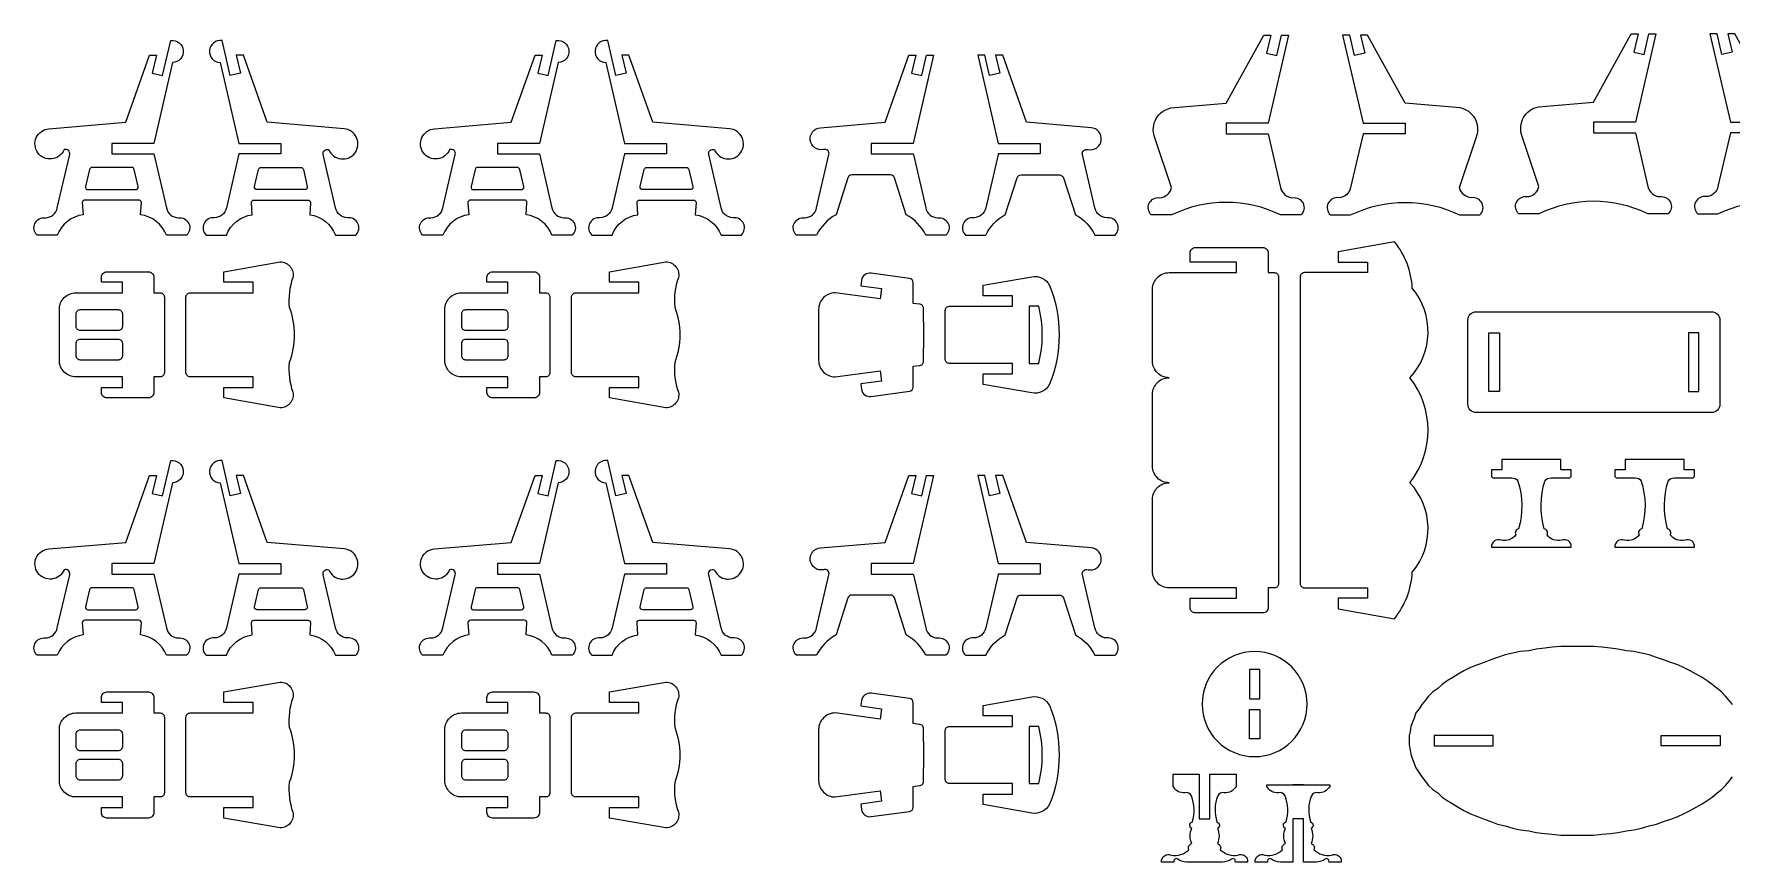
# Model space of a CAD drawing. Extents: x 3787 to 5819, y 606 to 1884.
# Drawn here: x 3787 to 4756, y 1407 to 1880 of the extents above; entities that cross this region are included whole.
import ezdxf

# ---------------------------------------------------------------- set-up
doc = ezdxf.new("R2010")
doc.units = 0
doc.header["$MEASUREMENT"] = 0
doc.layers.add('LAYER1', color=18, linetype='CONTINUOUS')

msp = doc.modelspace()

# ---------------------------------------------------------------- linework, layer by layer
at = {"layer": 'LAYER1'}
for points in [[(3831.49, 1814.34), (3831.49, 1811.34), (3855.49, 1811.34), (3862.63, 1780.57, 0.343544), (3869.46, 1774.83, -0.729626), (3874.2, 1764.97), (3862.63, 1764.97, 0.693778), (3862.63, 1764.97, 0.271498), (3847.92, 1776.63), (3848.37, 1783.6, 0.394231), (3846.93, 1784.94), (3816.04, 1784.94, 0.394231), (3814.6, 1783.6), (3815.06, 1776.63, 0.271498), (3800.34, 1764.97), (3788.77, 1764.97, -0.729626), (3793.52, 1774.83, 0.343544), (3800.34, 1780.57), (3807.39, 1810.92, 0.616854), (3804.2, 1813.79, -0.585378), (3789.21, 1811.99, -0.585378), (3795.48, 1825.73), (3839.42, 1829.41), (3852.97, 1867.74), (3857, 1867.74), (3854.6, 1857.41), (3860.44, 1856.05), (3865.11, 1876.15, -0.427759), (3872.28, 1870.39, -0.427759), (3866.2, 1863.49), (3855.49, 1817.34), (3831.49, 1817.34)], [(3928.09, 1814.34), (3928.09, 1811.34), (3904.09, 1811.34), (3896.94, 1780.57, -0.343544), (3890.12, 1774.83, 0.729626), (3885.37, 1764.97), (3896.94, 1764.97, -0.693778), (3896.94, 1764.97, -0.271498), (3911.66, 1776.63), (3911.21, 1783.6, -0.394231), (3912.64, 1784.94), (3943.53, 1784.94, -0.394231), (3944.97, 1783.6), (3944.52, 1776.63, -0.271498), (3959.23, 1764.97), (3970.8, 1764.97, 0.729626), (3966.06, 1774.83, -0.343544), (3959.23, 1780.57), (3952.19, 1810.92, -0.616854), (3955.38, 1813.79, 0.585378), (3970.37, 1811.99, 0.585378), (3964.1, 1825.73), (3920.16, 1829.41), (3906.61, 1867.74), (3902.58, 1867.74), (3904.98, 1857.41), (3899.13, 1856.05), (3894.47, 1876.15, 0.427759), (3887.29, 1870.39, 0.427759), (3893.37, 1863.49), (3904.09, 1817.34), (3928.09, 1817.34)], [(4051.73, 1814.34), (4051.73, 1811.34), (4075.73, 1811.34), (4082.87, 1780.57, 0.343544), (4089.7, 1774.83, -0.729626), (4094.44, 1764.97), (4082.87, 1764.97, 0.693778), (4082.87, 1764.97, 0.271498), (4068.16, 1776.63), (4068.61, 1783.6, 0.394231), (4067.17, 1784.94), (4036.28, 1784.94, 0.394231), (4034.85, 1783.6), (4035.3, 1776.63, 0.271498), (4020.58, 1764.97), (4009.01, 1764.97, -0.729626), (4013.76, 1774.83, 0.343544), (4020.58, 1780.57), (4027.63, 1810.92, 0.616854), (4024.44, 1813.79, -0.585378), (4009.45, 1811.99, -0.585378), (4015.72, 1825.73), (4059.66, 1829.41), (4073.21, 1867.74), (4077.24, 1867.74), (4074.84, 1857.41), (4080.69, 1856.05), (4085.35, 1876.15, -0.427759), (4092.52, 1870.39, -0.427759), (4086.44, 1863.49), (4075.73, 1817.34), (4051.73, 1817.34)], [(4148.33, 1814.34), (4148.33, 1811.34), (4124.33, 1811.34), (4117.19, 1780.57, -0.343544), (4110.36, 1774.83, 0.729626), (4105.61, 1764.97), (4117.19, 1764.97, -0.693778), (4117.19, 1764.97, -0.271498), (4131.9, 1776.63), (4131.45, 1783.6, -0.394231), (4132.88, 1784.94), (4163.78, 1784.94, -0.394231), (4165.21, 1783.6), (4164.76, 1776.63, -0.271498), (4179.47, 1764.97), (4191.05, 1764.97, 0.729626), (4186.3, 1774.83, -0.343544), (4179.47, 1780.57), (4172.43, 1810.92, -0.616854), (4175.62, 1813.79, 0.585378), (4190.61, 1811.99, 0.585378), (4184.34, 1825.73), (4140.4, 1829.41), (4126.85, 1867.74), (4122.82, 1867.74), (4125.22, 1857.41), (4119.37, 1856.05), (4114.71, 1876.15, 0.427759), (4107.54, 1870.39, 0.427759), (4113.62, 1863.49), (4124.33, 1817.34), (4148.33, 1817.34)], [(4467.94, 1825.85), (4467.94, 1822.85), (4491.94, 1822.85), (4499.09, 1792.07, 0.343544), (4505.91, 1786.33, -0.729626), (4510.66, 1776.48), (4499.09, 1776.48, 0.230289), (4436.8, 1776.48), (4425.23, 1776.48, -0.729626), (4429.97, 1786.33, 0.343544), (4436.8, 1792.07), (4427.08, 1821.14, -0.456332), (4436.46, 1837.61), (4467.94, 1840.25), (4489.42, 1879.25), (4493.45, 1879.25), (4491.05, 1868.92), (4496.9, 1867.56), (4499.61, 1879.25), (4503.64, 1879.25), (4491.94, 1828.85), (4467.94, 1828.85)], [(4570.2, 1825.85), (4570.2, 1822.85), (4546.2, 1822.85), (4539.06, 1792.07, -0.343544), (4532.23, 1786.33, 0.729626), (4527.49, 1776.48), (4539.06, 1776.48, -0.230289), (4601.35, 1776.48), (4612.92, 1776.48, 0.729626), (4608.17, 1786.33, -0.343544), (4601.35, 1792.07), (4611.06, 1821.14, 0.456332), (4601.68, 1837.61), (4570.2, 1840.25), (4548.72, 1879.25), (4544.69, 1879.25), (4547.09, 1868.92), (4541.24, 1867.56), (4538.53, 1879.25), (4534.5, 1879.25), (4546.2, 1828.85), (4570.2, 1828.85)], [(4677.78, 1826.48), (4677.78, 1823.48), (4701.78, 1823.48), (4708.92, 1792.7, 0.343544), (4715.75, 1786.96, -0.729626), (4720.49, 1777.1), (4708.92, 1777.1, 0.230289), (4646.63, 1777.1), (4635.06, 1777.1, -0.729626), (4639.81, 1786.96, 0.343544), (4646.63, 1792.7), (4636.92, 1821.77, -0.456332), (4646.3, 1838.24), (4677.78, 1840.87), (4699.26, 1879.88), (4703.29, 1879.88), (4700.89, 1869.54), (4706.74, 1868.19), (4709.45, 1879.88), (4713.48, 1879.88), (4701.78, 1829.48), (4677.78, 1829.48)], [(4780.04, 1826.48), (4780.04, 1823.48), (4756.04, 1823.48), (4748.89, 1792.7, -0.343544), (4742.07, 1786.96, 0.729626), (4737.32, 1777.1), (4748.89, 1777.1, -0.230289), (4811.18, 1777.1), (4822.75, 1777.1, 0.729626), (4818.01, 1786.96, -0.343544), (4811.18, 1792.7), (4820.9, 1821.77, 0.456332), (4811.52, 1838.24), (4780.04, 1840.87), (4758.56, 1879.88), (4754.53, 1879.88), (4756.93, 1869.54), (4751.08, 1868.19), (4748.37, 1879.88), (4744.34, 1879.88), (4756.04, 1829.48), (4780.04, 1829.48)], [(4265.2, 1811.34), (4289.23, 1811.34, 0.04526), (4289.3, 1810.92), (4296.35, 1780.57, 0.343544), (4303.17, 1774.83, -0.729626), (4307.92, 1764.97), (4296.35, 1764.97, 0.157681), (4285.23, 1776.63), (4278.47, 1797.68, 0.325785), (4276.18, 1799.34), (4254.22, 1799.34, 0.325785), (4251.94, 1797.68), (4245.17, 1776.63, 0.157681), (4234.06, 1764.97), (4222.49, 1764.97, -0.729626), (4227.23, 1774.83, 0.343544), (4234.06, 1780.57), (4241.11, 1810.92, 0.616854), (4237.92, 1813.79, -0.432644), (4230.39, 1819.14, -0.432644), (4236.2, 1826.31), (4273.14, 1829.41), (4286.69, 1867.74), (4290.71, 1867.74), (4288.32, 1857.41), (4294.16, 1856.05), (4296.87, 1867.74), (4300.9, 1867.74), (4289.2, 1817.34), (4265.2, 1817.34)], [(4361.81, 1811.34), (4337.78, 1811.34, -0.04526), (4337.71, 1810.92), (4330.66, 1780.57, -0.343544), (4323.84, 1774.83, 0.729626), (4319.09, 1764.97), (4330.66, 1764.97, -0.157681), (4341.78, 1776.63), (4348.54, 1797.68, -0.325785), (4350.83, 1799.34), (4372.79, 1799.34, -0.325785), (4375.07, 1797.68), (4381.84, 1776.63, -0.157681), (4392.95, 1764.97), (4404.52, 1764.97, 0.729626), (4399.77, 1774.83, -0.343544), (4392.95, 1780.57), (4385.9, 1810.92, -0.616854), (4389.09, 1813.79, 0.432644), (4396.62, 1819.14, 0.432644), (4390.81, 1826.31), (4353.87, 1829.41), (4340.32, 1867.74), (4336.29, 1867.74), (4338.69, 1857.41), (4332.85, 1856.05), (4330.14, 1867.74), (4326.11, 1867.74), (4337.81, 1817.34), (4361.81, 1817.34)], [(3831.49, 1803.57), (3820.12, 1803.57, 0.348878), (3818.71, 1802.46), (3816.45, 1792.71, 0.482714), (3817.85, 1790.94), (3845.12, 1790.94, 0.216532), (3846.2, 1791.44, 0.240993), (3846.52, 1792.71), (3844.26, 1802.46, 0.348878), (3842.86, 1803.57)], [(3928.09, 1803.57), (3939.46, 1803.57, -0.348878), (3940.86, 1802.46), (3943.12, 1792.71, -0.482714), (3941.72, 1790.94), (3914.45, 1790.94, -0.216532), (3913.37, 1791.44, -0.240993), (3913.05, 1792.71), (3915.31, 1802.46, -0.348878), (3916.72, 1803.57)], [(4051.73, 1803.57), (4040.36, 1803.57, 0.348878), (4038.96, 1802.46), (4036.69, 1792.71, 0.482714), (4038.1, 1790.94), (4065.36, 1790.94, 0.216532), (4066.45, 1791.44, 0.240993), (4066.76, 1792.71), (4064.5, 1802.46, 0.348878), (4063.1, 1803.57)], [(4148.33, 1803.57), (4159.7, 1803.57, -0.348878), (4161.1, 1802.46), (4163.37, 1792.71, -0.482714), (4161.96, 1790.94), (4134.7, 1790.94, -0.216532), (4133.61, 1791.44, -0.240993), (4133.29, 1792.71), (4135.56, 1802.46, -0.348878), (4136.96, 1803.57)], [(4435.36, 1623.51, -0.414214), (4425.94, 1632.93), (4425.94, 1674.08, -0.414214), (4435.36, 1683.51, -0.414214), (4425.94, 1692.93), (4425.94, 1734.08, -0.414214), (4435.36, 1743.51), (4473.94, 1743.51), (4473.94, 1749.51), (4447.36, 1749.51), (4447.36, 1754.77, -0.414214), (4450.51, 1757.91), (4488.8, 1757.91, -0.414214), (4491.94, 1754.77), (4491.94, 1743.51), (4495.54, 1743.51, -0.414214), (4497.94, 1741.11), (4497.94, 1565.91, -0.414214), (4495.54, 1563.51), (4491.94, 1563.51), (4491.94, 1552.25, -0.414214), (4488.8, 1549.11), (4450.51, 1549.11, -0.414214), (4447.36, 1552.25), (4447.36, 1557.51), (4473.94, 1557.51), (4473.94, 1563.51), (4435.36, 1563.51, -0.414214), (4425.94, 1572.93), (4425.94, 1614.08, -0.414214)], [(4574.28, 1734.62, 0.157436), (4564.12, 1761.18), (4531.88, 1755.5), (4531.88, 1749.5), (4548.68, 1749.5), (4548.68, 1743.51), (4512.68, 1743.51, 0.414214), (4510.28, 1741.11), (4510.28, 1719.51), (4510.28, 1565.91, 0.414214), (4512.68, 1563.51), (4548.68, 1563.51), (4548.68, 1557.51), (4531.88, 1557.51), (4531.88, 1551.51), (4564.12, 1545.84, 0.157436), (4574.28, 1572.39, 0.379394), (4572.94, 1623.51, 0.346118), (4572.94, 1683.51, 0.379394)], [(3873.82, 1708), (3873.82, 1729.6, -0.414214), (3876.22, 1732), (3912.22, 1732), (3912.22, 1738), (3895.42, 1738), (3895.42, 1744), (3927.66, 1749.67, -0.480696), (3934.87, 1740.66, 0.114725), (3932.81, 1723.8, -0.088383), (3935.65, 1708, -0.088383), (3932.81, 1692.2, 0.114725), (3934.87, 1675.34, -0.480696), (3927.66, 1666.33), (3895.42, 1672), (3895.42, 1678), (3912.22, 1678), (3912.22, 1684), (3876.22, 1684, -0.414214), (3873.82, 1686.4)], [(4094.07, 1708), (4094.07, 1729.6, -0.414214), (4096.47, 1732), (4132.47, 1732), (4132.47, 1738), (4115.67, 1738), (4115.67, 1744), (4147.91, 1749.67, -0.480696), (4155.11, 1740.66, 0.114725), (4153.05, 1723.8, -0.088383), (4155.89, 1708, -0.088383), (4153.05, 1692.2, 0.114725), (4155.11, 1675.34, -0.480696), (4147.91, 1666.33), (4115.67, 1672), (4115.67, 1678), (4132.47, 1678), (4132.47, 1684), (4096.47, 1684, -0.414214), (4094.07, 1686.4)], [(3810.91, 1732), (3837.49, 1732), (3837.49, 1738), (3825.49, 1738), (3825.49, 1740.86, -0.414214), (3828.63, 1744), (3852.35, 1744, -0.414214), (3855.49, 1740.86), (3855.49, 1732), (3859.09, 1732, -0.414214), (3861.49, 1729.6), (3861.49, 1686.4, -0.414214), (3859.09, 1684), (3855.49, 1684), (3855.49, 1675.14, -0.414214), (3852.35, 1672), (3828.63, 1672, -0.414214), (3825.49, 1675.14), (3825.49, 1678), (3837.49, 1678), (3837.49, 1684), (3810.91, 1684, -0.414214), (3801.49, 1693.42), (3801.49, 1722.58, -0.414214)], [(4031.15, 1732), (4057.73, 1732), (4057.73, 1738), (4045.73, 1738), (4045.73, 1740.86, -0.414214), (4048.87, 1744), (4072.59, 1744, -0.414214), (4075.73, 1740.86), (4075.73, 1732), (4079.33, 1732, -0.414214), (4081.73, 1729.6), (4081.73, 1686.4, -0.414214), (4079.33, 1684), (4075.73, 1684), (4075.73, 1675.14, -0.414214), (4072.59, 1672), (4048.87, 1672, -0.414214), (4045.73, 1675.14), (4045.73, 1678), (4057.73, 1678), (4057.73, 1684), (4031.15, 1684, -0.414214), (4021.73, 1693.42), (4021.73, 1722.58, -0.414214)], [(4295.2, 1708), (4295.14, 1723.08, 0.414214), (4292.74, 1725.48), (4289.2, 1725.96), (4289.2, 1737.88, 0.375308), (4287.13, 1740.26), (4265.14, 1743.24, 0.414214), (4259.73, 1739.12), (4259.31, 1736.01), (4271.2, 1734.4), (4270.41, 1728.51), (4244.63, 1732, 0.414214), (4235.2, 1722.58), (4235.2, 1708), (4235.2, 1693.42, 0.414214), (4244.63, 1684), (4270.41, 1687.49), (4271.2, 1681.6), (4259.31, 1679.99), (4259.73, 1676.88, 0.414214), (4265.14, 1672.77), (4287.13, 1675.74, 0.375308), (4289.2, 1678.12), (4289.2, 1690.04), (4292.74, 1690.52, 0.414214), (4295.14, 1692.92)], [(4372.51, 1708, -0.101097), (4367.1, 1679.81, -0.327051), (4356.93, 1674.8), (4329.14, 1679.68), (4329.14, 1685.68), (4345.94, 1685.68), (4345.94, 1691.68), (4309.94, 1691.68, -0.414214), (4307.54, 1694.08), (4307.54, 1708), (4307.54, 1721.92, -0.414214), (4309.94, 1724.32), (4345.94, 1724.32), (4345.94, 1730.32), (4329.14, 1730.32), (4329.14, 1736.32), (4356.93, 1741.21, -0.327051), (4367.1, 1736.19, -0.101097)], [(3837.49, 1720), (3837.49, 1712.8, -0.414214), (3835.09, 1710.4), (3813.49, 1710.4, -0.414214), (3811.09, 1712.8), (3811.09, 1720, -0.414214), (3813.49, 1722.4), (3835.09, 1722.4, -0.414214)], [(4057.73, 1720), (4057.73, 1712.8, -0.414214), (4055.33, 1710.4), (4033.73, 1710.4, -0.414214), (4031.33, 1712.8), (4031.33, 1720, -0.414214), (4033.73, 1722.4), (4055.33, 1722.4, -0.414214)], [(4360.89, 1691.68, 0.124363), (4360.89, 1724.32), (4355.54, 1724.32), (4355.54, 1691.68)], [(4610.84, 1721.16), (4745.24, 1721.16, -0.414214), (4750.04, 1716.36), (4750.04, 1668.36, -0.414214), (4745.24, 1663.56), (4610.84, 1663.56, -0.414214), (4606.04, 1668.36), (4606.04, 1716.36, -0.414214)], [(3837.49, 1703.2), (3837.49, 1696, -0.414214), (3835.09, 1693.6), (3813.49, 1693.6, -0.414214), (3811.09, 1696), (3811.09, 1703.2, -0.414214), (3813.49, 1705.6), (3835.09, 1705.6, -0.414214)], [(4057.73, 1703.2), (4057.73, 1696, -0.414214), (4055.33, 1693.6), (4033.73, 1693.6, -0.414214), (4031.33, 1696), (4031.33, 1703.2, -0.414214), (4033.73, 1705.6), (4055.33, 1705.6, -0.414214)], [(3831.49, 1574.34), (3831.49, 1571.34), (3855.49, 1571.34), (3862.63, 1540.57, 0.343544), (3869.46, 1534.83, -0.729626), (3874.2, 1524.97), (3862.63, 1524.97, 0.693778), (3862.63, 1524.97, 0.271498), (3847.92, 1536.63), (3848.37, 1543.6, 0.394231), (3846.93, 1544.94), (3816.04, 1544.94, 0.394231), (3814.6, 1543.6), (3815.06, 1536.63, 0.271498), (3800.34, 1524.97), (3788.77, 1524.97, -0.729626), (3793.52, 1534.83, 0.343544), (3800.34, 1540.57), (3807.39, 1570.92, 0.616854), (3804.2, 1573.79, -0.585378), (3789.21, 1571.99, -0.585378), (3795.48, 1585.73), (3839.42, 1589.41), (3852.97, 1627.74), (3857, 1627.74), (3854.6, 1617.41), (3860.44, 1616.05), (3865.11, 1636.15, -0.427759), (3872.28, 1630.39, -0.427759), (3866.2, 1623.49), (3855.49, 1577.34), (3831.49, 1577.34)], [(3928.09, 1574.34), (3928.09, 1571.34), (3904.09, 1571.34), (3896.94, 1540.57, -0.343544), (3890.12, 1534.83, 0.729626), (3885.37, 1524.97), (3896.94, 1524.97, -0.693778), (3896.94, 1524.97, -0.271498), (3911.66, 1536.63), (3911.21, 1543.6, -0.394231), (3912.64, 1544.94), (3943.53, 1544.94, -0.394231), (3944.97, 1543.6), (3944.52, 1536.63, -0.271498), (3959.23, 1524.97), (3970.8, 1524.97, 0.729626), (3966.06, 1534.83, -0.343544), (3959.23, 1540.57), (3952.19, 1570.92, -0.616854), (3955.38, 1573.79, 0.585378), (3970.37, 1571.99, 0.585378), (3964.1, 1585.73), (3920.16, 1589.41), (3906.61, 1627.74), (3902.58, 1627.74), (3904.98, 1617.41), (3899.13, 1616.05), (3894.47, 1636.15, 0.427759), (3887.29, 1630.39, 0.427759), (3893.37, 1623.49), (3904.09, 1577.34), (3928.09, 1577.34)], [(4051.73, 1574.34), (4051.73, 1571.34), (4075.73, 1571.34), (4082.87, 1540.57, 0.343544), (4089.7, 1534.83, -0.729626), (4094.44, 1524.97), (4082.87, 1524.97, 0.693778), (4082.87, 1524.97, 0.271498), (4068.16, 1536.63), (4068.61, 1543.6, 0.394231), (4067.17, 1544.94), (4036.28, 1544.94, 0.394231), (4034.85, 1543.6), (4035.3, 1536.63, 0.271498), (4020.58, 1524.97), (4009.01, 1524.97, -0.729626), (4013.76, 1534.83, 0.343544), (4020.58, 1540.57), (4027.63, 1570.92, 0.616854), (4024.44, 1573.79, -0.585378), (4009.45, 1571.99, -0.585378), (4015.72, 1585.73), (4059.66, 1589.41), (4073.21, 1627.74), (4077.24, 1627.74), (4074.84, 1617.41), (4080.69, 1616.05), (4085.35, 1636.15, -0.427759), (4092.52, 1630.39, -0.427759), (4086.44, 1623.49), (4075.73, 1577.34), (4051.73, 1577.34)], [(4148.33, 1574.34), (4148.33, 1571.34), (4124.33, 1571.34), (4117.19, 1540.57, -0.343544), (4110.36, 1534.83, 0.729626), (4105.61, 1524.97), (4117.19, 1524.97, -0.693778), (4117.19, 1524.97, -0.271498), (4131.9, 1536.63), (4131.45, 1543.6, -0.394231), (4132.88, 1544.94), (4163.78, 1544.94, -0.394231), (4165.21, 1543.6), (4164.76, 1536.63, -0.271498), (4179.47, 1524.97), (4191.05, 1524.97, 0.729626), (4186.3, 1534.83, -0.343544), (4179.47, 1540.57), (4172.43, 1570.92, -0.616854), (4175.62, 1573.79, 0.585378), (4190.61, 1571.99, 0.585378), (4184.34, 1585.73), (4140.4, 1589.41), (4126.85, 1627.74), (4122.82, 1627.74), (4125.22, 1617.41), (4119.37, 1616.05), (4114.71, 1636.15, 0.427759), (4107.54, 1630.39, 0.427759), (4113.62, 1623.49), (4124.33, 1577.34), (4148.33, 1577.34)], [(4642.32, 1586.66), (4665.12, 1586.66, 0.570657), (4659.52, 1590.64, -0.289506), (4651.25, 1593.73, 0.497317), (4649.65, 1597.21, 0.217136), (4649.65, 1597.21, -0.145354), (4650.03, 1624.5, -0.281118), (4653.56, 1626.26), (4663.69, 1626.26, 0.414214), (4665.13, 1627.7), (4665.13, 1630.82), (4659.13, 1630.82), (4659.13, 1636.82), (4645.33, 1636.82), (4642.32, 1636.82), (4639.32, 1636.82), (4625.52, 1636.82), (4625.52, 1630.82), (4619.52, 1630.82), (4619.52, 1627.7, 0.414214), (4620.96, 1626.26), (4631.09, 1626.26, -0.281118), (4634.62, 1624.5, -0.145354), (4635, 1597.21, 0.217136), (4635, 1597.21, 0.497317), (4633.4, 1593.73, -0.289506), (4625.12, 1590.64, 0.570657), (4619.53, 1586.66)], [(4712.75, 1586.66), (4735.55, 1586.66, 0.570657), (4729.96, 1590.64, -0.289506), (4721.68, 1593.73, 0.497317), (4720.08, 1597.21, 0.217136), (4720.08, 1597.21, -0.145354), (4720.46, 1624.5, -0.281118), (4723.99, 1626.26), (4734.12, 1626.26, 0.414214), (4735.56, 1627.7), (4735.56, 1630.82), (4729.56, 1630.82), (4729.56, 1636.82), (4715.76, 1636.82), (4712.75, 1636.82), (4709.75, 1636.82), (4695.95, 1636.82), (4695.95, 1630.82), (4689.95, 1630.82), (4689.95, 1627.7, 0.414214), (4691.39, 1626.26), (4701.52, 1626.26, -0.281118), (4705.05, 1624.5, -0.145354), (4705.43, 1597.21, 0.217136), (4705.43, 1597.21, 0.497317), (4703.83, 1593.73, -0.289506), (4695.55, 1590.64, 0.570657), (4689.96, 1586.66)], [(4265.2, 1571.34), (4289.23, 1571.34, 0.04526), (4289.3, 1570.92), (4296.35, 1540.57, 0.343544), (4303.17, 1534.83, -0.729626), (4307.92, 1524.97), (4296.35, 1524.97, 0.157681), (4285.23, 1536.63), (4278.47, 1557.68, 0.325785), (4276.18, 1559.34), (4254.22, 1559.34, 0.325785), (4251.94, 1557.68), (4245.17, 1536.63, 0.157681), (4234.06, 1524.97), (4222.49, 1524.97, -0.729626), (4227.23, 1534.83, 0.343544), (4234.06, 1540.57), (4241.11, 1570.92, 0.616854), (4237.92, 1573.79, -0.432644), (4230.39, 1579.14, -0.432644), (4236.2, 1586.31), (4273.14, 1589.41), (4286.69, 1627.74), (4290.71, 1627.74), (4288.32, 1617.41), (4294.16, 1616.05), (4296.87, 1627.74), (4300.9, 1627.74), (4289.2, 1577.34), (4265.2, 1577.34)], [(4361.81, 1571.34), (4337.78, 1571.34, -0.04526), (4337.71, 1570.92), (4330.66, 1540.57, -0.343544), (4323.84, 1534.83, 0.729626), (4319.09, 1524.97), (4330.66, 1524.97, -0.157681), (4341.78, 1536.63), (4348.54, 1557.68, -0.325785), (4350.83, 1559.34), (4372.79, 1559.34, -0.325785), (4375.07, 1557.68), (4381.84, 1536.63, -0.157681), (4392.95, 1524.97), (4404.52, 1524.97, 0.729626), (4399.77, 1534.83, -0.343544), (4392.95, 1540.57), (4385.9, 1570.92, -0.616854), (4389.09, 1573.79, 0.432644), (4396.62, 1579.14, 0.432644), (4390.81, 1586.31), (4353.87, 1589.41), (4340.32, 1627.74), (4336.29, 1627.74), (4338.69, 1617.41), (4332.85, 1616.05), (4330.14, 1627.74), (4326.11, 1627.74), (4337.81, 1577.34), (4361.81, 1577.34)], [(3831.49, 1563.57), (3820.12, 1563.57, 0.348878), (3818.71, 1562.46), (3816.45, 1552.71, 0.482714), (3817.85, 1550.94), (3845.12, 1550.94, 0.216532), (3846.2, 1551.44, 0.240993), (3846.52, 1552.71), (3844.26, 1562.46, 0.348878), (3842.86, 1563.57)], [(3928.09, 1563.57), (3939.46, 1563.57, -0.348878), (3940.86, 1562.46), (3943.12, 1552.71, -0.482714), (3941.72, 1550.94), (3914.45, 1550.94, -0.216532), (3913.37, 1551.44, -0.240993), (3913.05, 1552.71), (3915.31, 1562.46, -0.348878), (3916.72, 1563.57)], [(4051.73, 1563.57), (4040.36, 1563.57, 0.348878), (4038.96, 1562.46), (4036.69, 1552.71, 0.482714), (4038.1, 1550.94), (4065.36, 1550.94, 0.216532), (4066.45, 1551.44, 0.240993), (4066.76, 1552.71), (4064.5, 1562.46, 0.348878), (4063.1, 1563.57)], [(4148.33, 1563.57), (4159.7, 1563.57, -0.348878), (4161.1, 1562.46), (4163.37, 1552.71, -0.482714), (4161.96, 1550.94), (4134.7, 1550.94, -0.216532), (4133.61, 1551.44, -0.240993), (4133.29, 1552.71), (4135.56, 1562.46, -0.348878), (4136.96, 1563.57)], [(4484.23, 1527.07, 0.414214), (4454.23, 1497.07, 0.414214), (4484.23, 1467.07, 0.414214), (4514.23, 1497.07, 0.414214)], [(3810.91, 1492), (3837.49, 1492), (3837.49, 1498), (3825.49, 1498), (3825.49, 1500.86, -0.414214), (3828.63, 1504), (3852.35, 1504, -0.414214), (3855.49, 1500.86), (3855.49, 1492), (3859.09, 1492, -0.414214), (3861.49, 1489.6), (3861.49, 1446.4, -0.414214), (3859.09, 1444), (3855.49, 1444), (3855.49, 1435.14, -0.414214), (3852.35, 1432), (3828.63, 1432, -0.414214), (3825.49, 1435.14), (3825.49, 1438), (3837.49, 1438), (3837.49, 1444), (3810.91, 1444, -0.414214), (3801.49, 1453.42), (3801.49, 1482.58, -0.414214)], [(3873.82, 1468), (3873.82, 1489.6, -0.414214), (3876.22, 1492), (3912.22, 1492), (3912.22, 1498), (3895.42, 1498), (3895.42, 1504), (3927.66, 1509.67, -0.480696), (3934.87, 1500.66, 0.114725), (3932.81, 1483.8, -0.088383), (3935.65, 1468, -0.088383), (3932.81, 1452.2, 0.114725), (3934.87, 1435.34, -0.480696), (3927.66, 1426.33), (3895.42, 1432), (3895.42, 1438), (3912.22, 1438), (3912.22, 1444), (3876.22, 1444, -0.414214), (3873.82, 1446.4)], [(4031.15, 1492), (4057.73, 1492), (4057.73, 1498), (4045.73, 1498), (4045.73, 1500.86, -0.414214), (4048.87, 1504), (4072.59, 1504, -0.414214), (4075.73, 1500.86), (4075.73, 1492), (4079.33, 1492, -0.414214), (4081.73, 1489.6), (4081.73, 1446.4, -0.414214), (4079.33, 1444), (4075.73, 1444), (4075.73, 1435.14, -0.414214), (4072.59, 1432), (4048.87, 1432, -0.414214), (4045.73, 1435.14), (4045.73, 1438), (4057.73, 1438), (4057.73, 1444), (4031.15, 1444, -0.414214), (4021.73, 1453.42), (4021.73, 1482.58, -0.414214)], [(4094.07, 1468), (4094.07, 1489.6, -0.414214), (4096.47, 1492), (4132.47, 1492), (4132.47, 1498), (4115.67, 1498), (4115.67, 1504), (4147.91, 1509.67, -0.480696), (4155.11, 1500.66, 0.114725), (4153.05, 1483.8, -0.088383), (4155.89, 1468, -0.088383), (4153.05, 1452.2, 0.114725), (4155.11, 1435.34, -0.480696), (4147.91, 1426.33), (4115.67, 1432), (4115.67, 1438), (4132.47, 1438), (4132.47, 1444), (4096.47, 1444, -0.414214), (4094.07, 1446.4)], [(4295.2, 1468), (4295.14, 1483.08, 0.414214), (4292.74, 1485.48), (4289.2, 1485.96), (4289.2, 1497.88, 0.375308), (4287.13, 1500.26), (4265.14, 1503.24, 0.414214), (4259.73, 1499.12), (4259.31, 1496.01), (4271.2, 1494.4), (4270.41, 1488.51), (4244.63, 1492, 0.414214), (4235.2, 1482.58), (4235.2, 1468), (4235.2, 1453.42, 0.414214), (4244.63, 1444), (4270.41, 1447.49), (4271.2, 1441.6), (4259.31, 1439.99), (4259.73, 1436.88, 0.414214), (4265.14, 1432.77), (4287.13, 1435.74, 0.375308), (4289.2, 1438.12), (4289.2, 1450.04), (4292.74, 1450.52, 0.414214), (4295.14, 1452.92)], [(4372.51, 1468, -0.101097), (4367.1, 1439.81, -0.327051), (4356.93, 1434.8), (4329.14, 1439.68), (4329.14, 1445.68), (4345.94, 1445.68), (4345.94, 1451.68), (4309.94, 1451.68, -0.414214), (4307.54, 1454.08), (4307.54, 1468), (4307.54, 1481.92, -0.414214), (4309.94, 1484.32), (4345.94, 1484.32), (4345.94, 1490.32), (4329.14, 1490.32), (4329.14, 1496.32), (4356.93, 1501.21, -0.327051), (4367.1, 1496.19, -0.101097)], [(4360.89, 1451.68, 0.124363), (4360.89, 1484.32), (4355.54, 1484.32), (4355.54, 1451.68)], [(3837.49, 1480), (3837.49, 1472.8, -0.414214), (3835.09, 1470.4), (3813.49, 1470.4, -0.414214), (3811.09, 1472.8), (3811.09, 1480, -0.414214), (3813.49, 1482.4), (3835.09, 1482.4, -0.414214)], [(4057.73, 1480), (4057.73, 1472.8, -0.414214), (4055.33, 1470.4), (4033.73, 1470.4, -0.414214), (4031.33, 1472.8), (4031.33, 1480, -0.414214), (4033.73, 1482.4), (4055.33, 1482.4, -0.414214)], [(3837.49, 1463.2), (3837.49, 1456, -0.414214), (3835.09, 1453.6), (3813.49, 1453.6, -0.414214), (3811.09, 1456), (3811.09, 1463.2, -0.414214), (3813.49, 1465.6), (3835.09, 1465.6, -0.414214)], [(4057.73, 1463.2), (4057.73, 1456, -0.414214), (4055.33, 1453.6), (4033.73, 1453.6, -0.414214), (4031.33, 1456), (4031.33, 1463.2, -0.414214), (4033.73, 1465.6), (4055.33, 1465.6, -0.414214)], [(4473.64, 1450.03, -0.301445), (4466.87, 1446.43, 0.346418), (4463.13, 1444.67, 0.169376), (4462.72, 1429.63, -0.755968), (4462.96, 1426.17, -0.217136), (4462.96, 1417.38, -0.497317), (4464.56, 1413.9, 0.242348), (4474.65, 1410.81, -0.570657), (4480.24, 1406.83), (4473.14, 1406.83, 0.75881), (4471.01, 1408.52, -0.158853), (4465.84, 1406.83), (4445.44, 1406.83, -0.158853), (4440.28, 1408.52, 0.75881), (4438.15, 1406.83), (4431.04, 1406.83, -0.570657), (4436.63, 1410.81, 0.242348), (4446.73, 1413.9, -0.497317), (4448.32, 1417.38, -0.217136), (4448.32, 1426.17, -0.755968), (4448.57, 1429.63, 0.169376), (4448.16, 1444.67, 0.346418), (4444.42, 1446.43, -0.301445), (4437.64, 1450.03), (4437.64, 1456.99), (4452.64, 1456.99), (4452.64, 1431.43), (4458.64, 1431.43), (4458.64, 1456.99), (4473.64, 1456.99)], [(4527.14, 1450.03, -0.301445), (4520.37, 1446.43, 0.346418), (4516.63, 1444.67, 0.169376), (4516.22, 1429.63, -0.755968), (4516.46, 1426.17, -0.217136), (4516.46, 1417.38, -0.497317), (4518.06, 1413.9, 0.242348), (4528.15, 1410.81, -0.570657), (4533.74, 1406.83), (4526.64, 1406.83, 0.75881), (4524.5, 1408.52, -0.158853), (4519.34, 1406.83), (4512.14, 1406.83), (4512.14, 1431.43), (4506.14, 1431.43), (4506.14, 1406.83), (4498.94, 1406.83, -0.158853), (4493.78, 1408.52, 0.75881), (4491.65, 1406.83), (4484.54, 1406.83, -0.570657), (4490.13, 1410.81, 0.242348), (4500.22, 1413.9, -0.497317), (4501.82, 1417.38, -0.217136), (4501.82, 1426.17, -0.755968), (4502.07, 1429.63, 0.169376), (4501.65, 1444.67, 0.346418), (4497.91, 1446.43, -0.301445), (4491.14, 1450.03), (4491.14, 1450.99), (4527.14, 1450.99)]]:
    msp.add_lwpolyline(points, format="xyb", close=True, dxfattribs=at)
for points in [[(4618.04, 1709.16), (4624.04, 1709.16), (4624.04, 1675.56), (4618.04, 1675.56)], [(4738.04, 1709.16), (4732.04, 1709.16), (4732.04, 1675.56), (4738.04, 1675.56)], [(4487.23, 1516.87), (4481.23, 1516.87), (4481.23, 1500.07), (4487.23, 1500.07)], [(4487.23, 1477.27), (4481.23, 1477.27), (4481.23, 1494.07), (4487.23, 1494.07)], [(4586.87, 1479.18), (4586.87, 1473.18), (4620.47, 1473.18), (4620.47, 1479.18)], [(4750.07, 1479.18), (4750.07, 1473.18), (4716.47, 1473.18), (4716.47, 1479.18)]]:
    msp.add_lwpolyline(points, close=True, dxfattribs=at)
for points in [[(4757.14, 1496.8), (4755.21, 1499.2), (4753.29, 1501.61), (4750.89, 1504.01), (4748.48, 1505.93), (4745.6, 1508.34), (4742.71, 1510.26), (4739.83, 1512.18), (4736.46, 1514.11), (4733.1, 1516.03), (4729.25, 1517.95), (4725.89, 1519.4), (4722.04, 1520.84), (4717.71, 1522.28), (4713.87, 1523.72), (4709.54, 1525.16), (4705.21, 1526.13), (4700.89, 1527.09), (4696.56, 1527.57), (4691.75, 1528.53), (4687.43, 1529.01), (4682.62, 1529.49), (4677.81, 1529.97), (4673, 1529.97), (4668.68, 1529.97), (4663.87, 1529.97), (4659.06, 1529.97), (4654.25, 1529.49), (4649.93, 1529.01), (4645.12, 1528.53), (4640.79, 1527.57), (4635.98, 1527.09), (4631.66, 1526.13), (4627.33, 1525.16), (4623, 1523.72), (4619.16, 1522.28), (4615.31, 1520.84), (4611.46, 1519.4), (4607.62, 1517.95), (4603.77, 1516.03), (4600.41, 1514.11), (4597.52, 1512.18), (4594.16, 1510.26), (4591.27, 1508.34), (4588.87, 1505.93), (4585.98, 1504.01), (4583.58, 1501.61), (4581.66, 1499.2), (4579.73, 1496.8), (4578.29, 1494.4), (4576.37, 1491.99), (4575.41, 1489.11), (4574.45, 1486.7), (4573.48, 1484.3), (4573, 1481.41), (4572.52, 1479.01), (4572.52, 1476.13), (4572.52, 1473.72), (4573, 1470.84), (4573.48, 1468.43), (4574.45, 1465.55), (4575.41, 1463.15), (4576.37, 1460.74), (4578.29, 1457.86), (4579.73, 1455.45), (4581.66, 1453.05), (4583.58, 1450.65), (4585.98, 1448.24), (4588.87, 1446.32), (4591.27, 1443.91), (4594.16, 1441.99), (4597.52, 1440.07), (4600.41, 1438.15), (4603.77, 1436.22), (4607.62, 1434.3), (4611.46, 1432.86), (4615.31, 1431.41), (4619.16, 1429.97), (4623, 1428.53), (4627.33, 1427.57), (4631.66, 1426.13), (4635.98, 1425.16), (4640.79, 1424.68), (4645.12, 1423.72), (4649.93, 1423.24), (4654.25, 1422.76), (4659.06, 1422.28), (4663.87, 1422.28), (4668.68, 1422.28), (4673, 1422.28), (4677.81, 1422.28), (4682.62, 1422.76), (4687.43, 1423.24), (4691.75, 1423.72), (4696.56, 1424.68), (4700.89, 1425.16), (4705.21, 1426.13), (4709.54, 1427.57), (4713.87, 1428.53), (4717.71, 1429.97), (4722.04, 1431.41), (4725.89, 1432.86), (4729.25, 1434.3), (4733.1, 1436.22), (4736.46, 1438.15), (4739.83, 1440.07), (4742.71, 1441.99), (4745.6, 1443.91), (4748.48, 1446.32), (4750.89, 1448.24), (4753.29, 1450.65), (4755.21, 1453.05), (4757.14, 1455.45)], [(4512.14, 1450.99), (4506.14, 1450.99)]]:
    msp.add_lwpolyline(points, dxfattribs=at)

doc.saveas('drawing.dxf')
